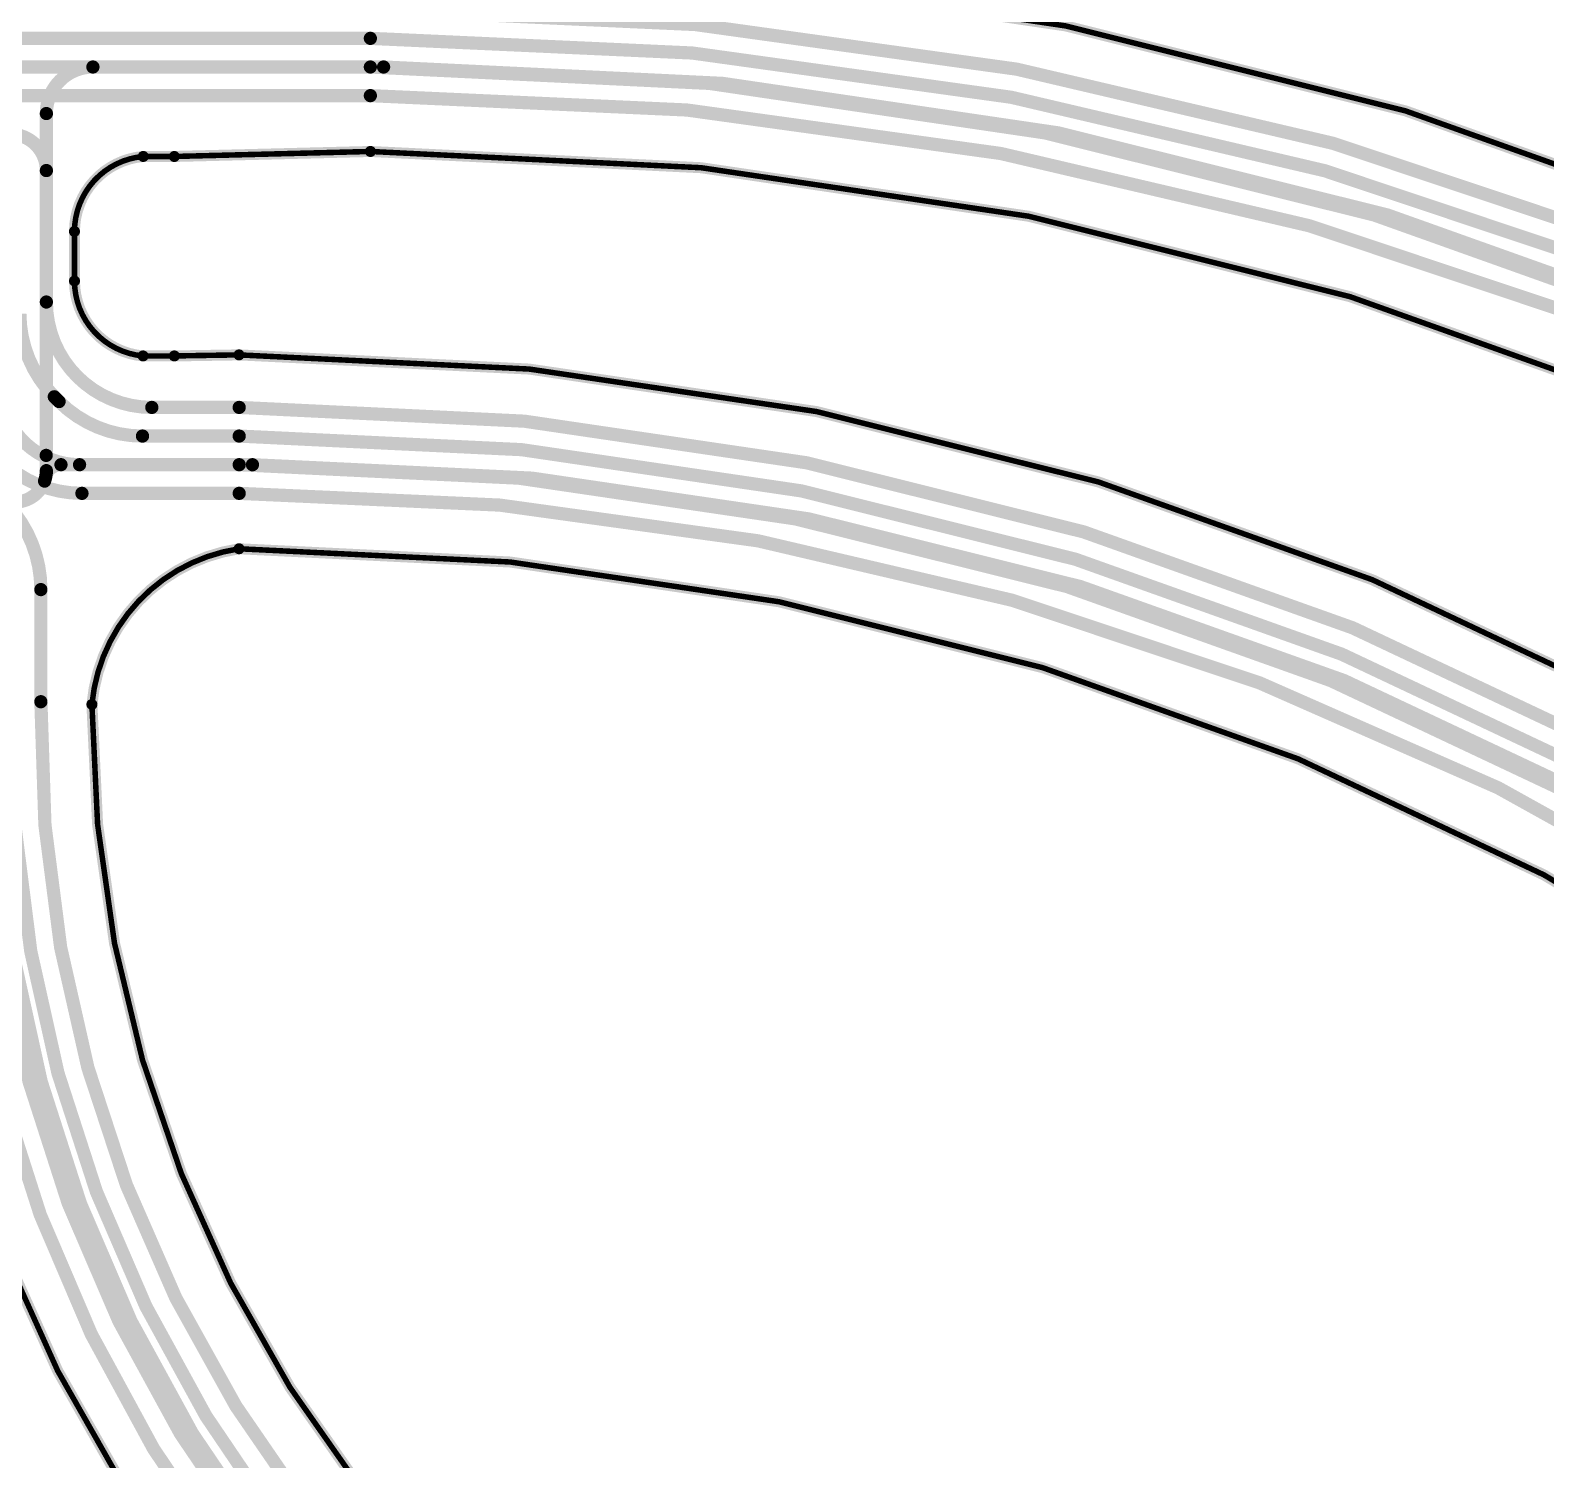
# Model space of a CAD drawing. Header units: inches. Extents: x 3 to 457, y -41 to 239.
# Drawn here: x 128.3 to 163.22, y 95.04 to 128 of the extents above; entities that cross this region are included whole.
import ezdxf

# ---------------------------------------------------------------- set-up
doc = ezdxf.new("R2010")
doc.units = ezdxf.units.IN
for name, color, linetype in [('Board Outline', 216, 'Continuous'), ('Bottom Layer', 5, 'Continuous'), ('Fabrication', 76, 'Continuous'), ('Top Layer', 1, 'Continuous')]:
    doc.layers.add(name, color=color, linetype=linetype)

msp = doc.modelspace()

# ---------------------------------------------------------------- linework, layer by layer
at = {"layer": 'Board Outline', "const_width": 0.127}
for points in [[(136.1092909, 129.67197332, -0.4137830578576681), (218.44397002, 47.50389788)], [(129.3194518, 123.35787368, -0.389016451855684), (130.9044118, 125.08672468)], [(136.13999696, 125.20197718, -0.4136722232397825), (213.97397642, 47.49608484)], [(130.90026144, 120.48795054, -0.3883257373484774), (129.3194518, 122.21643324)], [(133.11077518, 120.5119383, -0.4137590145945721), (201.43049376, 52.32752551999999)], [(129.72119598, 112.45280532, -0.3454005329415482), (133.1117353, 116.04193962)], [(133.1117353, 116.04193708, -0.4137590145945721), (196.96050016, 52.31962612)], [(153.74278878, 78.9594814, -0.3675955104976865), (125.2511973, 112.45111368)], [(154.46096362, 83.37141059999999, -0.3675955104976865), (129.72119852, 112.45280532)], [(138.6095018, 78.41152974, -0.30781316416133), (116.5193758, 110.26715056)], [(140.211937, 82.58442969999999, -0.2584692511603573), (121.53748362, 104.8650684)]]:
    msp.add_lwpolyline(points, format="xyb", dxfattribs=at)
for points in [[(130.9044118, 125.08672468), (131.62082896, 125.08672468)], [(131.62082896, 125.08672468), (136.13999696, 125.20197718)], [(129.3194518, 122.21643324), (129.3194518, 123.35787368)], [(130.90026144, 120.48795054), (131.62082896, 120.48795054)], [(131.62082896, 120.48795054), (133.1107701, 120.51221262)]]:
    msp.add_lwpolyline(points, dxfattribs=at)
at = {"layer": 'Board Outline', "const_width": 0.0635}
for points in [[(130.8726618, 125.08672468, 1), (130.9361618, 125.08672468, 1)], [(130.8726618, 125.08672468, 1), (130.9361618, 125.08672468, 1)], [(131.58907896, 125.08672468, 1), (131.65257896, 125.08672468, 1)], [(131.58907896, 125.08672468, 1), (131.65257896, 125.08672468, 1)], [(136.10824696, 125.20197718, 1), (136.17174696, 125.20197718, 1)], [(136.10824696, 125.20197718, 1), (136.17174696, 125.20197718, 1)], [(129.2877018, 123.35787368, 1), (129.3512018, 123.35787368, 1)], [(129.2877018, 123.35787368, 1), (129.3512018, 123.35787368, 1)], [(129.2877018, 122.21643324, 1), (129.3512018, 122.21643324, 1)], [(129.2877018, 122.21643324, 1), (129.3512018, 122.21643324, 1)], [(130.86851144, 120.48795054, 1), (130.93201144, 120.48795054, 1)], [(130.86851144, 120.48795054, 1), (130.93201144, 120.48795054, 1)], [(131.58907896, 120.48795054, 1), (131.65257896, 120.48795054, 1)], [(131.58907896, 120.48795054, 1), (131.65257896, 120.48795054, 1)], [(133.0790201, 120.51221262, 1), (133.1425201, 120.51221262, 1)], [(133.07902518, 120.5119383, 1), (133.14252518, 120.5119383, 1)], [(133.0799853, 116.04193962, 1), (133.1434853, 116.04193962, 1)], [(133.0799853, 116.04193708, 1), (133.1434853, 116.04193708, 1)], [(129.68944598, 112.45280532, 1), (129.75294598, 112.45280532, 1)], [(129.68944852, 112.45280532, 1), (129.75294852, 112.45280532, 1)]]:
    msp.add_lwpolyline(points, format="xyb", close=True, dxfattribs=at)
at = {"layer": 'Bottom Layer', "const_width": 0.3048}
for points in [[(136.13777192, 128.47031964, -0.4142135623730951), (217.24619746, 47.46063406)], [(136.13777192, 127.80992218, -0.4142135716234306), (216.56167762, 47.49512218)], [(136.13777192, 127.14952218, -0.4142135530473893), (215.9116713, 47.49512218)], [(136.13777192, 126.48912218, -0.41421357178314), (215.26167514, 47.49512218)], [(127.83049872, 125.60290856, -0.4142135623730951), (128.67151304, 124.76189424)], [(131.10181806, 119.30092218, -0.4142135623730951), (128.67151304, 121.7312272)], [(128.85429144, 119.54647668, -0.1985456779368951), (128.06098594, 121.46552796)], [(129.49144536, 117.31972472, -0.4142135623730951), (126.8222, 119.98897008)], [(129.43667788, 117.98012218, -0.4142135623730951), (127.6096, 119.80720006)], [(130.88598918, 118.64051964, -0.1989121956299252), (128.96422772, 119.43653786)], [(133.11517192, 119.30092218, -0.4142135512752702), (200.20637378, 52.32112218)], [(133.11517192, 118.64052218, -0.4142135504340151), (199.55637508, 52.32112472)], [(133.11539036, 117.98012218, -0.4142125882663787), (198.90637384, 52.32112218)], [(133.11517192, 117.31972472, -0.4142135623856228), (198.25637514, 52.32112218)], [(127.77314552, 117.06120352, -0.1898453924954592), (128.5452598, 115.10095852)], [(152.72797242, 80.42080435999999, -0.3677962490165181), (126.52662528, 112.45767704)], [(153.08691506, 81.11147353999999, -0.3699431621700549), (127.19276822, 112.53479144)], [(153.09527674, 81.83441596, -0.3671572005448522), (127.85982048, 112.49767442)], [(153.67828802, 82.45936264, -0.371241805724684), (128.5452598, 112.51589638)], [(137.9031913, 80.17765016, -0.3090782491753339), (117.78095316, 110.26321864)], [(137.8332397, 80.92524073999999, -0.305068291575155), (118.44907984, 110.2825709)], [(137.93330808, 81.60128206, -0.301999857724485), (119.12383846, 110.2444328)], [(138.40179076, 82.12205063999998, -0.3034145428593823), (119.79288462, 110.28192066)]]:
    msp.add_lwpolyline(points, format="xyb", dxfattribs=at)
for points in [[(125.9586, 127.80992218), (136.13777192, 127.80992218)], [(127.6096, 127.14952218), (136.13777192, 127.14952218)], [(119.78927782, 126.48912218), (136.13777192, 126.48912218)], [(128.67151304, 121.7312272), (128.67151304, 124.76189424)], [(128.85429144, 119.54647668), (128.96422772, 119.43653786)], [(131.10181806, 119.30092218), (133.11517192, 119.30092218)], [(130.88598918, 118.64051964), (130.88775194, 118.64052218)], [(130.88775194, 118.64052218), (133.11516938, 118.64052218)], [(129.43667788, 117.98012218), (133.11539036, 117.98012218)], [(129.49144536, 117.31972472), (133.11517192, 117.31972472)], [(128.5452598, 112.51589638), (128.5452598, 115.10096106)]]:
    msp.add_lwpolyline(points, dxfattribs=at)
at = {"layer": 'Bottom Layer', "const_width": 0.1524}
for points in [[(136.06157192, 127.80992218, 1), (136.21397192, 127.80992218, 1)], [(136.06157192, 127.80992218, 1), (136.21397192, 127.80992218, 1)], [(136.06157192, 127.14952218, 1), (136.21397192, 127.14952218, 1)], [(136.06157192, 127.14952218, 1), (136.21397192, 127.14952218, 1)], [(136.06157192, 126.48912218, 1), (136.21397192, 126.48912218, 1)], [(136.06157192, 126.48912218, 1), (136.21397192, 126.48912218, 1)], [(128.59531304, 124.76189424, 1), (128.74771304, 124.76189424, 1)], [(128.59531304, 124.76189424, 1), (128.74771304, 124.76189424, 1)], [(128.59531304, 121.7312272, 1), (128.74771304, 121.7312272, 1)], [(128.59531304, 121.7312272, 1), (128.74771304, 121.7312272, 1)], [(128.77809144, 119.54647668, 1), (128.93049144, 119.54647668, 1)], [(128.77809144, 119.54647668, 1), (128.93049144, 119.54647668, 1)], [(128.88802772, 119.43653786, 1), (129.04042772, 119.43653786, 1)], [(128.88802772, 119.43653786, 1), (129.04042772, 119.43653786, 1)], [(131.02561806, 119.30092218, 1), (131.17801806, 119.30092218, 1)], [(131.02561806, 119.30092218, 1), (131.17801806, 119.30092218, 1)], [(133.03897192, 119.30092218, 1), (133.19137192, 119.30092218, 1)], [(133.03897192, 119.30092218, 1), (133.19137192, 119.30092218, 1)], [(130.80978918, 118.64051964, 1), (130.96218918, 118.64051964, 1)], [(130.80978918, 118.64051964, 1), (130.96218918, 118.64051964, 1)], [(130.81155194, 118.64052218, 1), (130.96395194, 118.64052218, 1)], [(130.81155194, 118.64052218, 1), (130.96395194, 118.64052218, 1)], [(133.03896938, 118.64052218, 1), (133.19136938, 118.64052218, 1)], [(133.03897192, 118.64052218, 1), (133.19137192, 118.64052218, 1)], [(129.36047788, 117.98012218, 1), (129.51287788, 117.98012218, 1)], [(129.36047788, 117.98012218, 1), (129.51287788, 117.98012218, 1)], [(133.03919036, 117.98012218, 1), (133.19159036, 117.98012218, 1)], [(133.03919036, 117.98012218, 1), (133.19159036, 117.98012218, 1)], [(129.41524536, 117.31972472, 1), (129.56764536, 117.31972472, 1)], [(129.41524536, 117.31972472, 1), (129.56764536, 117.31972472, 1)], [(133.03897192, 117.31972472, 1), (133.19137192, 117.31972472, 1)], [(133.03897192, 117.31972472, 1), (133.19137192, 117.31972472, 1)], [(128.4690598, 115.10096106, 1), (128.6214598, 115.10096106, 1)], [(128.4690598, 115.10095852, 1), (128.6214598, 115.10095852, 1)], [(128.4690598, 112.51589638, 1), (128.6214598, 112.51589638, 1)], [(128.4690598, 112.51589638, 1), (128.6214598, 112.51589638, 1)]]:
    msp.add_lwpolyline(points, format="xyb", close=True, dxfattribs=at)
at = {"layer": 'Fabrication', "const_width": 0.254}
for points in [[(136.1092909, 129.67197332, -0.4137830578576681), (218.44397002, 47.50389788)], [(129.3194518, 123.35787368, -0.389016451855684), (130.9044118, 125.08672468)], [(136.13999696, 125.20197718, -0.4136722232397825), (213.97397642, 47.49608484)], [(130.90026144, 120.48795054, -0.3883257373484774), (129.3194518, 122.21643324)], [(133.11077518, 120.5119383, -0.4137590145945721), (201.43049376, 52.32752551999999)], [(129.72119598, 112.45280532, -0.3454005329415482), (133.1117353, 116.04193962)], [(133.1117353, 116.04193708, -0.4137590145945721), (196.96050016, 52.31962612)], [(153.74278878, 78.9594814, -0.3675955104976865), (125.2511973, 112.45111368)], [(154.46096362, 83.37141059999999, -0.3675955104976865), (129.72119852, 112.45280532)], [(138.6095018, 78.41152974, -0.30781316416133), (116.5193758, 110.26715056)], [(140.211937, 82.58442969999999, -0.2584692511603573), (121.53748362, 104.8650684)]]:
    msp.add_lwpolyline(points, format="xyb", dxfattribs=at)
for points in [[(130.9044118, 125.08672468), (131.62082896, 125.08672468)], [(131.62082896, 125.08672468), (136.13999696, 125.20197718)], [(129.3194518, 122.21643324), (129.3194518, 123.35787368)], [(130.90026144, 120.48795054), (131.62082896, 120.48795054)], [(131.62082896, 120.48795054), (133.1107701, 120.51221262)]]:
    msp.add_lwpolyline(points, dxfattribs=at)
at = {"layer": 'Fabrication', "const_width": 0.127}
for points in [[(130.8409118, 125.08672468, 1), (130.9679118, 125.08672468, 1)], [(130.8409118, 125.08672468, 1), (130.9679118, 125.08672468, 1)], [(131.55732896, 125.08672468, 1), (131.68432896, 125.08672468, 1)], [(131.55732896, 125.08672468, 1), (131.68432896, 125.08672468, 1)], [(136.07649696, 125.20197718, 1), (136.20349696, 125.20197718, 1)], [(136.07649696, 125.20197718, 1), (136.20349696, 125.20197718, 1)], [(129.2559518, 123.35787368, 1), (129.3829518, 123.35787368, 1)], [(129.2559518, 123.35787368, 1), (129.3829518, 123.35787368, 1)], [(129.2559518, 122.21643324, 1), (129.3829518, 122.21643324, 1)], [(129.2559518, 122.21643324, 1), (129.3829518, 122.21643324, 1)], [(130.83676144, 120.48795054, 1), (130.96376144, 120.48795054, 1)], [(130.83676144, 120.48795054, 1), (130.96376144, 120.48795054, 1)], [(131.55732896, 120.48795054, 1), (131.68432896, 120.48795054, 1)], [(131.55732896, 120.48795054, 1), (131.68432896, 120.48795054, 1)], [(133.0472701, 120.51221262, 1), (133.1742701, 120.51221262, 1)], [(133.04727518, 120.5119383, 1), (133.17427518, 120.5119383, 1)], [(133.0482353, 116.04193962, 1), (133.1752353, 116.04193962, 1)], [(133.0482353, 116.04193708, 1), (133.1752353, 116.04193708, 1)], [(129.65769598, 112.45280532, 1), (129.78469598, 112.45280532, 1)], [(129.65769852, 112.45280532, 1), (129.78469852, 112.45280532, 1)]]:
    msp.add_lwpolyline(points, format="xyb", close=True, dxfattribs=at)
at = {"layer": 'Top Layer', "const_width": 0.3048}
for points in [[(128.67151304, 126.0764941, -0.4142135623730951), (129.74454112, 127.14952218)], [(136.44257192, 127.14952218, -0.4142135530473893), (216.2164713, 47.49512218)], [(129.0083526, 117.98012218, -0.2885728217340859), (128.6673449, 118.19481314)], [(128.6673449, 117.76543122, -0.2885728217340859), (129.0083526, 117.98012218)], [(133.42019036, 117.98012218, -0.4142125882663787), (199.21117384, 52.32112218)], [(128.63018216, 117.60194666, -0.3178968210350054), (127.94791276, 117.1194)], [(128.66734236, 117.76543122, -0.0581195417686573), (128.63018216, 117.60194666)], [(128.67151304, 117.84300028, -0.026857339617835), (128.66734236, 117.76543122)], [(153.36631506, 81.11147353999999, -0.3699431621700549), (127.47216822, 112.53479144)], [(138.1380397, 80.92524073999999, -0.305068291575155), (118.75387984, 110.2825709)]]:
    msp.add_lwpolyline(points, format="xyb", dxfattribs=at)
for points in [[(129.74454112, 127.14952218), (136.44257192, 127.14952218)], [(128.67151304, 117.84300028), (128.67151304, 126.0764941)], [(129.0083526, 117.98012218), (133.42019036, 117.98012218)]]:
    msp.add_lwpolyline(points, dxfattribs=at)
at = {"layer": 'Top Layer', "const_width": 0.1524}
for points in [[(129.66834112, 127.14952218, 1), (129.82074112, 127.14952218, 1)], [(129.66834112, 127.14952218, 1), (129.82074112, 127.14952218, 1)], [(136.36637192, 127.14952218, 1), (136.51877192, 127.14952218, 1)], [(136.36637192, 127.14952218, 1), (136.51877192, 127.14952218, 1)], [(128.59531304, 126.0764941, 1), (128.74771304, 126.0764941, 1)], [(128.59531304, 126.0764941, 1), (128.74771304, 126.0764941, 1)], [(128.5911449, 118.19481314, 1), (128.7435449, 118.19481314, 1)], [(128.9321526, 117.98012218, 1), (129.0845526, 117.98012218, 1)], [(128.9321526, 117.98012218, 1), (129.0845526, 117.98012218, 1)], [(128.9321526, 117.98012218, 1), (129.0845526, 117.98012218, 1)], [(133.34399036, 117.98012218, 1), (133.49639036, 117.98012218, 1)], [(133.34399036, 117.98012218, 1), (133.49639036, 117.98012218, 1)], [(128.55398216, 117.60194666, 1), (128.70638216, 117.60194666, 1)], [(128.55398216, 117.60194666, 1), (128.70638216, 117.60194666, 1)], [(128.59114236, 117.76543122, 1), (128.74354236, 117.76543122, 1)], [(128.59114236, 117.76543122, 1), (128.74354236, 117.76543122, 1)], [(128.5911449, 117.76543122, 1), (128.7435449, 117.76543122, 1)], [(128.59531304, 117.84300028, 1), (128.74771304, 117.84300028, 1)], [(128.59531304, 117.84300028, 1), (128.74771304, 117.84300028, 1)]]:
    msp.add_lwpolyline(points, format="xyb", close=True, dxfattribs=at)

doc.saveas('drawing.dxf')
